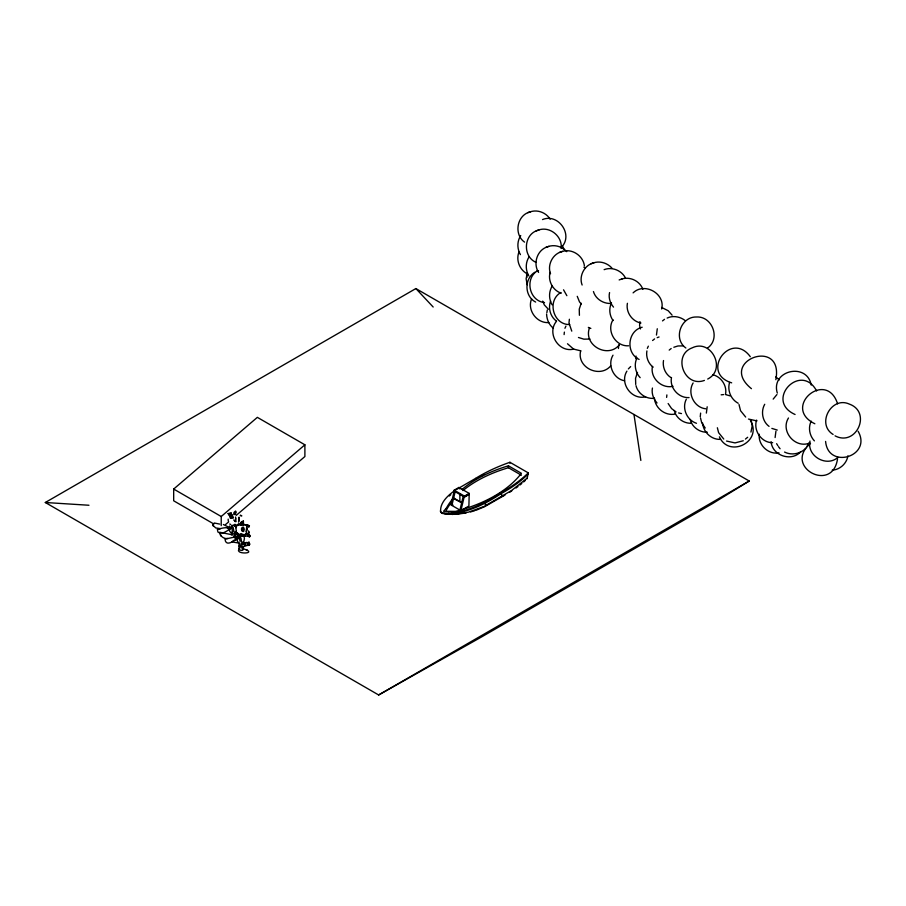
<?xml version="1.0" encoding="UTF-8"?>
<svg xmlns="http://www.w3.org/2000/svg" width="906" height="906" viewBox="0 0 906 906"><rect width="100%" height="100%" fill="white"/><g stroke="black" fill="none" stroke-linecap="round" stroke-linejoin="round"><path stroke-width="1.36" d="M248.391 535.208L249.501 535.537M249.546 544.676L248.323 544.914L248.346 544.223M246.296 532.094L246.76 528.991A6.229 5.085 0 0 0 246.772 528.617L246.579 529.874L246.659 529.093M248.335 535.152L248.119 536.092M241.143 522.717L241.585 521.539M237.655 525.605L237.791 524.37M242.4 535.673L245.084 535.876L245.345 534.381M246.692 528.934L246.76 528.153A6.229 5.085 0 0 0 246.772 527.779L246.715 527.077M248.414 543.487L249.365 544.053M245.084 535.944L247.825 536.273C249.173 534.234 247.202 536.386 249.252 535.684L249.92 535.695L249.444 534.778C240.249 534.461 252.412 533.577 248.063 530.769M246.262 532.06L246.659 526.952M241.845 529.217L243.397 527.303M564.11 334.586L564.37 332.106M569.376 319.252L568.991 322.966L571.765 331.132M580.542 351.369C576.884 367.825 600.134 378.583 610.757 365.82M618.436 348.516L618.809 344.801M627.405 303.306C625.672 312.083 632.139 321.46 640.927 323.012M635.785 358.538L636.035 356.058M639.964 321.596L639.579 325.311L640.406 328.957M646.895 350.939C645.819 356.885 648.254 363.555 653.181 367.156M652.422 366.5C650.021 377.972 661.652 388.991 673.022 386.296M656.454 335.05L657.28 328.753M652.422 388.04C651.369 393.397 653.43 398.968 657.031 402.966M663.509 360.531C662.354 366.851 665.219 373.861 670.644 377.394M666.623 397.394L666.873 394.914M671.493 377.508C669.398 387.768 678.594 398.255 689.047 397.598M700.247 416.805L700.621 413.091M706.352 413.079L707.178 406.794M759.307 434.223C757.835 444.88 768.413 454.869 779.013 452.875M775.106 437.541L775.921 431.245M809.987 441.063C806.555 455.99 826.702 467.632 837.948 457.326M248.369 543.759L249.807 543.883L249.354 543.419M235.99 534.121L235.435 535.016M248.323 535.627L249.195 536.001C250.079 537.7 246.239 535.842 248.312 535.276M248.357 535.457L249.365 535.537L249.614 536.59M456.296 489.602L475.582 478.391A160.419 92.616 0 0 1 491.856 469.602L494.755 468.277A155.651 89.864 0 0 1 509.919 462.286L528.289 472.887A155.549 89.807 0 0 1 518.028 481.698L515.752 483.396A160.566 92.706 0 0 1 500.656 492.864C483.374 504.178 463.328 514.348 442.071 512.989A3.33 1.914 0 0 1 440.735 512.218C439.387 502.887 448.289 495.038 455.344 490.18M229.807 516.76L230.226 515.922L230.396 518.119A29.558 23.318 -24.9 0 1 233.454 517.643L233.454 517.541A29.558 23.318 -24.9 0 1 230.396 518.017L230.396 518.119M233.816 514.642L234.065 512.377L235.628 511.007L235.922 513.158M249.365 543.43C246.523 543.589 251.46 540.565 247.689 542.728C243.839 541.018 246.534 547.722 241.63 543.306M241.472 529.059C241.811 525.299 245.832 527.677 243.578 531.573M244.461 543.838L244.631 544.846L245.164 544.098M237.202 537.745L234.552 535.706M241.494 528.9L241.709 530.735L242.819 531.482M236.828 533.872L236.987 534.97L237.519 534.223M245.118 544.325L245.832 545.514L249.093 545.321M238.742 518.243L238.867 517.485M241.313 522.275L240.407 523.351M589.432 327.995C583.215 345.141 607.632 358.844 619.206 345.027M661.686 309.014C665.57 293.555 644.347 281.879 633.101 292.876M725.446 394.574C727.416 385.99 721.312 376.817 712.852 374.733M729.568 382.434C727.156 390.384 730.848 399.376 738.209 403.261M756.589 420.09C753.101 430.554 761.493 442.864 772.671 442.694M837.552 458.629C832.739 493.929 782.648 466.579 810.496 443.532M248.335 544.291L249.286 544.755L249.546 544.155M550.146 272.287C547.609 280.747 552.864 290.509 561.244 293.193M546.828 312.751L547.315 310.022M609.568 292.581C608.322 297.644 610.18 303.25 613.521 307.111M237.497 534.336L238.176 535.639M233.975 533.441L237.293 534.529L237.734 533.192L233.963 531.765L233.069 526.975M231.347 526.556L230.917 528.538L231.811 526.986M750.949 432.083L752.207 425.888L751.097 419.637M775.83 379.693C784.132 336.375 716.861 360.86 751.436 388.674M847.903 455.843C846.816 463.408 839.907 469.84 832.195 470.123M244.461 535.05L244.382 535.842L245.198 535.752M454.189 491.131L450.905 504.869L460.894 510.633L468.9 506.012L469.206 493.408L458.9 487.451L454.178 490.18L454.178 491.131L464.484 497.088L469.206 494.359M452.694 505.254L451.879 505.423L455.163 491.698M459.92 510.067L463.204 496.341M460.894 510.633L464.178 496.907L468.9 494.178M527.066 478.776L528.289 472.887M518.934 252.072C515.729 260.316 519.75 270.226 527.688 274.054M527.315 272.966L526.114 278.833L527.224 284.744M531.584 298.901C526.907 310.158 536.794 323.533 548.855 322.57M550.61 301.007C548.005 307.972 550.236 316.454 556.227 320.939M239.784 547.892C236.353 548.911 243.725 552.751 243.363 548.47M237.621 533.611L237.134 533.079M245.277 543.487L244.79 542.943M239.467 548.175L239.127 547.213L240.736 546.386M229.682 526.024C228.414 528.696 229.331 532.524 232.264 533.611M248.493 532.887L248.946 532.207M248.606 543.996L247.451 542.728L243.499 542.864M230.407 527.349L229.49 529.75L230.804 527.881M236.432 531.199L235.492 533.09M243.68 542.139L244.427 538.492L243.68 534.834M239.365 544.189L238.629 546.058L239.592 547.111M228.244 513.577L229.411 515.412L231.913 514.801L229.411 515.412L228.244 513.577A29.558 23.318 -24.9 0 0 231.302 513.113L231.596 515.22M564.936 328.289L565.944 326.081M581.199 303.272L579.251 309.15L579.41 315.299M611.505 302.887C608.707 308.459 609.41 315.548 613.079 320.565M613 319.818C606.171 330.849 615.604 346.738 628.605 345.786M613 355.186C607.145 364.835 613.396 378.901 624.574 380.769M626.907 371.132C619.296 383.306 631.584 400.282 645.559 396.805M636.997 357.949C633.758 364.337 635.287 372.479 640.157 377.655M647.337 348.357L648.345 346.16M637.496 372.423L635.548 378.3L635.718 384.45M693.113 382.989C687.031 392.989 693.996 407.462 705.649 408.787M686.318 399.218C681.64 408.21 686.873 420.225 696.465 423.283M764.721 404.28C760.632 411.392 762.354 421.483 769.058 426.375M788.469 417.994C780.089 431.358 795.457 449.104 809.93 442.932M811.221 421.165C807.982 427.553 809.511 435.707 814.381 440.871M243.431 543.17L243.544 542.241M248.391 535.05C247.632 537.892 247.802 533.928 249.456 535.129L249.682 536.714L249.501 535.514M520.735 235.571C516.986 241.268 516.998 248.788 520.44 254.631M529.115 256.828C525.367 262.525 525.378 270.045 528.821 275.888M552.411 285.764C548.662 291.46 548.685 298.98 552.116 304.824M248.187 534.733L249.365 534.087L247.757 534.404M807.053 446.194L808.956 443.091M556.544 321.222C546.386 333.046 558.594 352.921 573.758 349.104M773.169 399.116L776.918 394.563M561.935 246.76C573.339 234.11 557.892 213.035 542.535 219.569M239.161 535.616L237.146 539.625L240.475 536.726M241.302 536.012C242.91 536.454 237.621 536.522 238.561 538.413L239.784 535.072L240.917 534.653M234.371 513.079L235.922 511.992M452.264 499.376A124.19 71.699 0 0 0 446.307 508.232L443.578 511.256L455.412 511.403A128.629 74.258 0 0 0 521.403 473.306L508.447 465.82A124.19 71.699 0 0 0 462.015 489.466M242.887 548.685L243.386 547.292L241.234 546.352M628.345 368.923L630.655 366.579M527.247 478.062L511.686 490.418L484.098 506.454L468.549 512.139L455.072 514.189M236.964 539.07C234.609 540.078 225.866 547.62 224.994 539.138L233.646 537.258L236.964 538.357M241.993 543.396L241.415 543.713M231.993 533.147L231.777 534.948M238.89 534.008C236.081 536.103 236.081 540.871 238.89 542.966M449.365 496.012L450.814 494.676M213.907 524.03L173.68 500.803L173.68 489.059L257.349 417.349L304.892 444.801L304.892 456.533L236.239 515.378M221.223 525.639L221.223 516.511L304.892 444.801M225.515 524.574L228.731 521.811M248.074 544.733L242.57 547.179M239.49 548.424L238.437 550.746L239.275 551.731C241.698 553.86 254.031 553.294 246.183 549.659L247.066 550.18L243.386 548.719M560.837 292.491C546.624 300.701 553.238 325.028 569.681 324.552M662.524 320.905L664.517 319.308M652.592 340.509L654.574 338.912M669.206 350.101L671.187 348.504M707.529 348.04C720.859 338.878 712.365 315.979 696.442 316.998C680.825 316.534 672.943 338.935 685.865 347.995M745.434 439.082L747.688 437.27M800.678 451.822C791.334 462.037 772.139 455.593 771.108 441.698M805.694 448.277C800.383 453.985 791.516 455.548 784.562 452.071M707.722 379.036C726.838 369.308 711.199 338.47 692.229 347.836C672.105 355.152 684.313 387.972 704.404 380.418M534.891 272.23C524.076 278.629 524.336 296.319 535.639 302.06M537.768 270.6C524.37 278.312 529.07 300.996 544.506 302.57M515.978 488.006L517.994 486.522M239.433 536.896L241.709 535.786M243.284 520.882L241.709 522.252L241.709 525.016M238.459 524.37L234.881 525.82M749.217 481.018L712.501 503.611L482.105 636.635L378.651 694.97L45.3 502.502L415.865 288.561L749.217 481.018L378.651 694.97M241.789 524.902L238.459 524.37M454.178 490.18L464.484 496.126L469.206 493.408M451.879 505.423L452.774 504.914M475.797 510.384L484.676 506.658L502.683 496.352A143.997 83.137 0 0 0 505.038 495.038M234.586 526.227L236.092 525.389L235.186 525.695M529.546 212.061C516.805 215.617 513.713 234.563 524.551 242.117M537.926 230.271C523.532 234.269 522.354 256.534 536.069 262.378M547.666 246.749C537.213 249.784 532.762 263.431 538.572 272.434M561.233 251.811C552.411 254.393 547.167 265.198 550.531 273.714M592.83 263.125C583.996 265.696 578.764 276.5 582.128 285.016M743.271 440.758L735.026 442.909L726.555 441.063M222.253 533.238C234.235 528.425 228.788 525.865 218.153 529.229L219.818 528.934L217.338 529.263L217.938 532.06L220.815 533.543M246.568 525.174L245.775 525.254M233.442 525.186L231.766 525.888L233.34 525.321M642.173 327.236C627.473 330.781 625.514 353.057 639.104 359.433M667.144 318.063C672.977 315.299 680.089 316.624 685.083 320.486M657.201 337.666L659.047 336.975M673.826 347.258L677.937 345.979L682.864 345.888M232.683 516.035C229.127 515.978 232.004 514.517 233.454 517.643M242.253 549.013L242.865 548.039M530.055 211.891C537.405 209.275 546.193 212.57 550.135 219.252M538.436 230.09C549.783 225.843 562.785 236.489 561.12 248.482M548.187 246.579C554.721 244.246 562.15 246.625 566.76 251.664M561.743 251.642C571.652 248.018 583.124 255.503 584.415 265.877M593.339 262.944C599.874 260.622 607.303 262.989 611.912 268.04M621.403 279.15C629.772 276.137 639.987 280.962 642.864 289.388M236.534 536.896L237.836 536.431M536.805 271.256L538.538 270.645M619.16 279.943L622.162 278.878M527.813 212.684L530.814 211.619M536.193 230.883L539.195 229.818M545.944 247.372L548.945 246.307M559.5 252.434L562.501 251.37M591.097 263.737L594.098 262.672M604.132 269.648C612.048 266.545 621.641 270.464 625.468 277.983M474.744 510.712L470.486 511.958M242.434 535.661L246.217 534.166L245.662 534.404M245.979 525.457L246.557 525.287M229.037 528.402L229.32 527.473L223.363 524.506M242.842 535.559L243.748 535.265L241.279 535.99M249.071 545.321L249.535 544.563M242.129 535.786L240.26 536.001L239.841 534.517M238.323 524.495L238.697 524.415M466.126 512.977L456.205 514.28L450.067 514.121M589.976 339.048L583.849 339.161L578.458 337.485M721.153 394.812L723.611 394.586M675.378 414.019C665.264 416.284 655.004 408.176 654.404 397.938M249.614 536.748L248.924 535.865M227.304 527.971L228.64 528.323M234.529 514.461L235.492 514.359M243.578 521.867L242.027 522.955L242.502 525.038M235.492 514.404L234.756 514.404M242.502 524.28L249.467 525.752L246.466 525.186L249.139 527.009L247.61 526.409M220.271 528.617L215.685 527.915L212.91 525.242M227.927 538.481C223.986 539.251 219.965 536.273 219.637 532.241L233.012 534.948M610.803 303.453C603.249 303.793 595.57 298.935 593.441 291.551M235.413 524.449L234.484 524.415M243.057 534.325L242.14 534.28M238.516 543.011L231.619 541.856M242.31 524.336L238.516 524.699L236.341 526.001L235.922 527.711L236.341 532.162L237.406 533.883L239.841 534.721M581.018 350.894L573.577 349.104L567.507 343.759M653.101 398.391C645.378 398.753 637.767 393.193 635.989 385.662M756.94 420.905L748.469 419.059M691.38 423.261C683.656 423.634 676.046 418.074 674.268 410.543M707.303 432.207C699.579 432.57 691.969 427.02 690.191 419.489M720.53 439.365C711.323 439.874 703.237 432.037 702.603 422.989M234.869 537.847L235.934 538.028M45.3 502.502L88.958 505.254M233.08 540.588L235.435 540.067L235.764 538.685M241.936 534.291L240.566 534.336L239.739 537.36L240.362 536.035L242.151 535.355L241.528 534.959M219.694 524.098L214.224 522.989M451.618 514.291L452.932 514.415L442.841 513.555A3.352 1.937 0 0 1 441.505 512.785L440.282 511.086M240.294 515.627L241.811 515.876L240.384 515.106M243.284 524.359L244.484 524.585L243.578 524.359M234.088 536.511L235.028 536.771M731.674 382.842C699.489 372.966 730.78 330.033 750.304 356.704M726.08 394.722L730.066 395.854M777.257 430.067L771.855 428.402M678.594 412.955L681.482 413.589M247.814 525.491L248.867 525.74L246.806 524.846M242.106 541.981L245.379 543.068M583.838 267.168L585.355 267.723M449.704 513.985L448.674 513.226M235.175 521.618L233.85 519.851M661.64 307.451L668.209 310.747L672.105 315.163M588.334 327.383L590.837 328.425M795.072 414.495C763.939 400.565 800.904 361.528 816.623 390.939M814.845 423.759C781.176 407.372 826.465 368.787 837.608 403.85M835.049 435.831C856.272 447.077 872.048 412.139 849.296 404.076C831.425 395.865 816.102 424.076 833.101 434.45M240.169 545.253L239.354 544.755M487.371 505.197L483.283 502.898M235.628 521.278L234.371 520.474M243.284 531.143L241.845 529.285M229.75 524.008L230.86 524.585M462.943 490.599A124.19 71.699 0 0 1 508.447 467.734L521.403 475.22M459.874 488.968L458.9 487.451M173.68 489.059L221.223 516.511M235.628 516.986L235.922 521.709M775.774 376.862L779.398 379.886M676.08 411.924L671.606 408.606L668.141 403.532M444.031 513.249L444.789 513.827C465.276 514.03 484.291 504.812 500.973 493.702A157.429 90.883 0 0 0 515.91 484.314L518.164 482.649A152.706 88.165 0 0 0 528.289 473.906M232.253 533.917L231.517 533.215M745.672 417.043L740.53 410.678L739.013 404.54M723.758 439.036L718.617 432.672L717.359 427.757M548.413 309.286L544.313 304.914L542.717 301.12M553.396 328.187C549.013 324.96 546.782 319.456 546.59 314.122M415.865 288.561L433.17 307.021M581.233 303.986L579.5 301.891L577.247 296.33M566.862 295.696L563.532 289.807M778.503 446.715L780.089 448.753M705.23 428.017L701.765 422.943L700.519 418.028M562.377 245.99L564.517 249.999M502.683 496.352L500.656 492.864M776.623 443.68L777.88 445.707M719.387 436.828C729.239 458.776 763.056 441.347 750.383 420.543M858.118 431.279C872.433 456.431 828.118 469.931 825.593 441.426M232.593 532.23L231.676 527.224M475.582 478.391L475.899 479.229M811.221 385.084C807.053 361.845 770.406 370.294 777.303 393.079M241.472 541.346L240.905 537.949M238.72 519.931L238.618 522.105L239.105 519.115A6.229 5.085 0 0 0 239.116 518.742L238.856 520.248L239.105 518.289A6.229 5.085 0 0 0 239.116 517.915L239.048 517.145M239.512 538.209L240.067 541.539M633.973 414.484L640.848 460.441M526.567 274.677L526.884 277.429M239.75 543.022L240.056 546.839M232.004 531.879L232.196 534.427M228.267 520.984L228.165 519.138M241.97 542.977L241.993 548.073M234.314 533.102L234.337 536.93M509.919 462.286L509.919 463.294M508.447 465.82L508.447 467.734M464.484 496.126L464.484 497.088M459.874 494.234L459.874 500.814M446.307 508.232L446.307 510.146A124.19 71.699 0 0 1 452.264 501.29M243.578 525.242L243.284 521.109M243.284 528.3L243.284 528.957M235.628 518.436L235.628 519.081M231.302 513.113L231.302 513.215A29.558 23.318 -24.9 0 0 228.244 513.691M525.389 480.361A139.32 80.43 0 0 1 523.645 481.935M521.822 483.487A139.32 80.43 0 0 1 519.942 485.016M511.777 490.905A143.997 83.137 0 0 1 509.58 492.309M481.029 476.182A157.282 90.804 0 0 1 483.691 474.71M236.341 526.001L235.922 527.756L236.341 526.058M240.532 524.857L241.709 524.223L240.532 524.857M238.799 549.319L239.433 548.504L238.799 549.319M240.566 534.336L241.121 534.189L240.566 534.336M245.639 534.087L244.982 534.585L245.639 534.087M454.325 498.391L453.521 498.56L462.377 503.034L454.325 498.391M239.954 524.415L238.595 524.438L240.011 524.427M247.61 534.291L246.251 534.314L247.655 534.291M220.996 535.774L220.452 534.936L220.996 535.774M213.34 525.899L212.808 525.061L213.34 525.899"/></g></svg>
